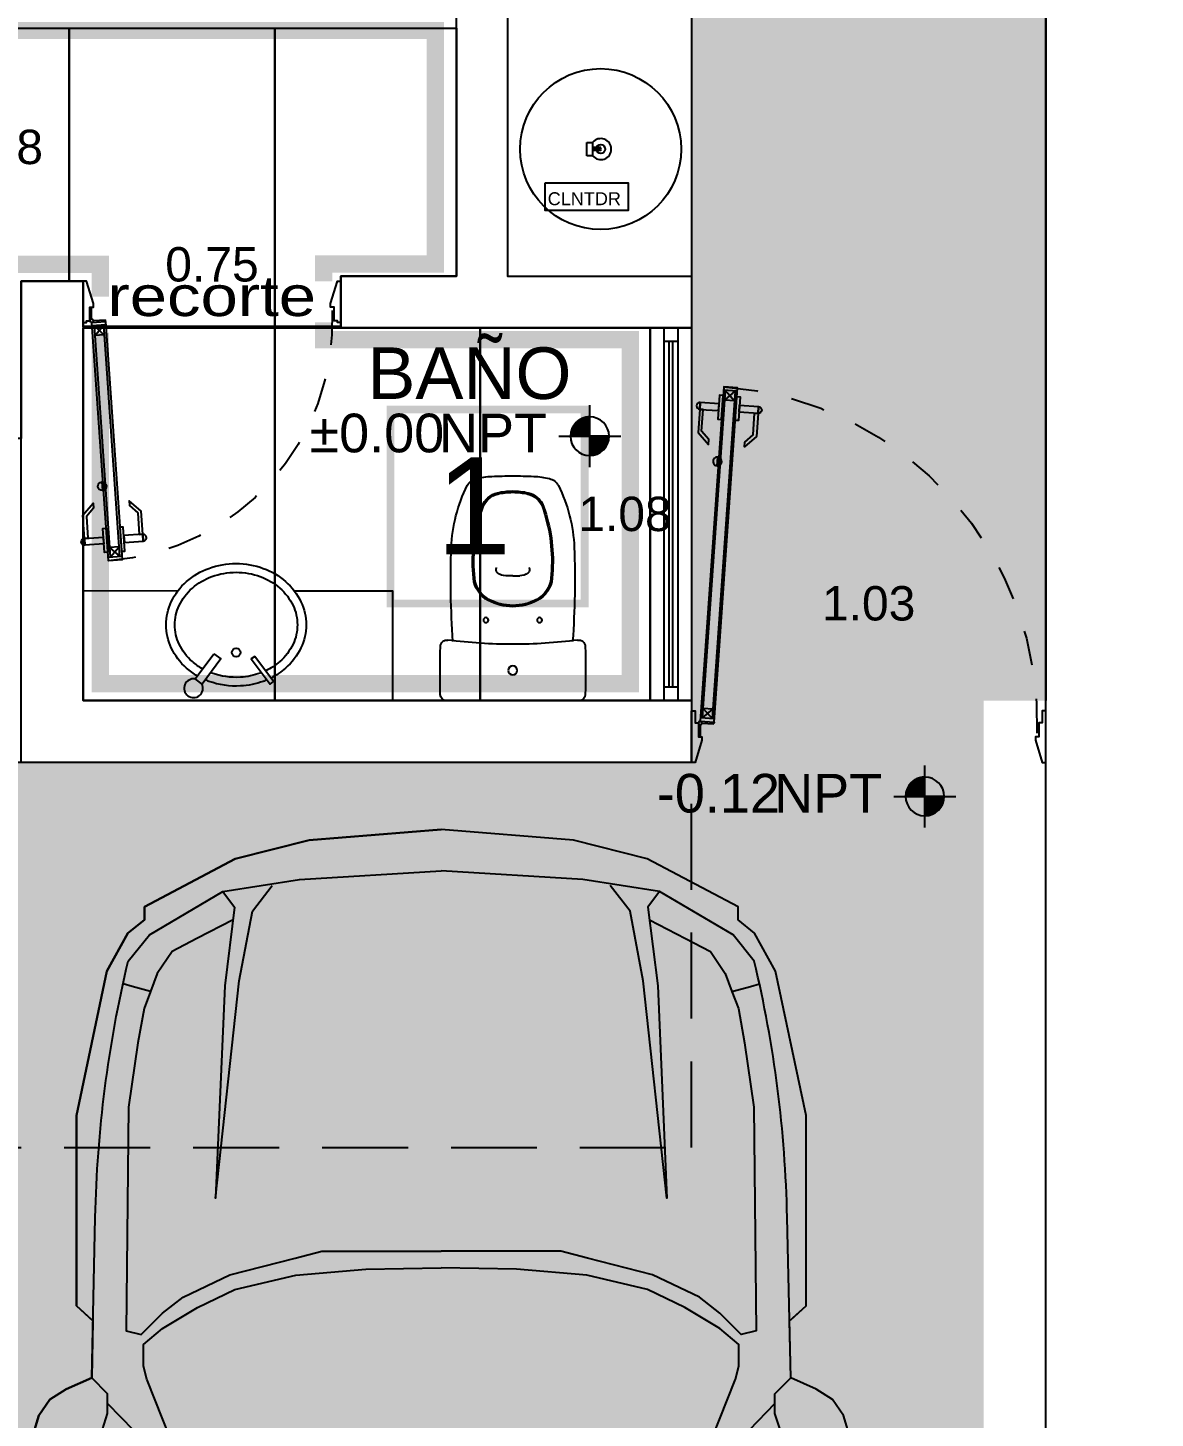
# Model space of a CAD drawing. Header units: metres. Extents: x 116 to 391, y -213 to 56.
# Drawn here: x 322.318 to 325.597, y -133.041 to -128.997 of the extents above; entities that cross this region are included whole.
import ezdxf
from ezdxf.enums import TextEntityAlignment as Align

# ---------------------------------------------------------------- set-up
doc = ezdxf.new("R2010")
doc.units = ezdxf.units.M
doc.header["$PDMODE"] = 35
doc.linetypes.add('AR-157$0$ACAD_ISO07W100', pattern=[3, 0, -3])
doc.linetypes.add('AR-157$0$DASHED2', pattern=[0.375, 0.25, -0.125])
for name, color, linetype in [('A-ACABADOS PISOS', 1, 'Continuous'), ('A-EXTERIOR', 8, 'Continuous'), ('A-PISO', 30, 'Continuous'), ('A-TEXTOS', 7, 'Continuous'), ('AR-157$0$A-AUTOS', 8, 'Continuous'), ('AR-157$0$A-DIM-VANOS', 8, 'Continuous'), ('AR-157$0$A-ESCALON', 8, 'Continuous'), ('AR-157$0$A-MUEBLES FIJOS', 8, 'Continuous'), ('AR-157$0$A-MUROS', 8, 'Continuous'), ('AR-157$0$A-PROY CERRAMIENTOS', 8, 'AR-157$0$DASHED2'), ('AR-157$0$A-PUERTAS', 8, 'Continuous'), ('AR-157$0$A-TABLAROCA', 8, 'Continuous'), ('AR-157$0$A-TEXTOS', 8, 'Continuous'), ('AR-157$0$A-VENTANAS', 8, 'Continuous'), ('AR-157$0$Ar-Niveles', 8, 'Continuous'), ('AR-157$0$Ar-Texto', 8, 'Continuous')]:
    doc.layers.add(name, color=color, linetype=linetype)
doc.layers.add('AR-157$0$Ar-Area', color=8, linetype='Continuous', plot=False)
doc.styles.add('AR-157$0$Anot_Arial', font='arial.ttf')
doc.styles.add('AR-157$0$Standard', font='arial.ttf')
doc.styles.get("Standard").update_dxf_attribs({"font": 'arial.ttf'})
doc.dimstyles.new('AR-157$0$VANOS', dxfattribs={"dimtxt": 0.1, "dimasz": 0.05, "dimexe": 0, "dimexo": 0, "dimgap": 0.03, "dimtad": 0, "dimtih": 1, "dimtoh": 1, "dimzin": 0, "dimdsep": 46, "dimtxsty": 'AR-157$0$Standard', "dimblk": 'AR-157$0$_Dot', "dimcen": 0.09, "dimse1": 1, "dimse2": 1, "dimsd1": 1, "dimsd2": 1, "dimclrd": 256, "dimclre": 256, "dimclrt": 256, "dimazin": 0, "dimtfac": 1, "dimtix": 1, "dimtofl": 0, "dimtmove": 2, "dimatfit": 3, "dimldrblk": 'AR-157$0$COTA', "dimfxl": 0, "dimtolj": 1, "dimtzin": 0, "dimlwd": 18, "dimarcsym": 0})
pattern_1 = [(0, (-2.923953, -1.1144057), (0, 0.0025), [])]

# ---------------------------------------------------------------- blocks, each defined once
blk = doc.blocks.new('*U655')
at = {"color": 0}
for p, q in [((-0.1326, 0.9375), (-0.0927, 0.9403)), ((-0.1246, 0.91), (-0.0967, 0.9119)), ((-0.0619, 0.0132), (-0.034, 0.0151)), ((-0.0659, -0.0152), (-0.026, -0.0124))]:
    blk.add_line(p, q, dxfattribs=at)
at = {"color": 8, "linetype": 'ByBlock'}
for p, q in [((-0.0808, 0.726), (-0.0818, 0.7399)), ((-0.0776, 0.7244), (-0.0788, 0.742))]:
    blk.add_line(p, q, dxfattribs=at)
at = {"color": 0}
blk.add_lwpolyline([(-0.0253, -0.0224), (-0.0253, -0.0224), (-0.0653, -0.0252), (-0.1333, 0.9475), (-0.0934, 0.9502)], close=True, dxfattribs=at)
for points in [[(-0.1266, 0.9379), (-0.06, -0.0148)], [(-0.0967, 0.9119), (-0.1266, 0.9379)], [(-0.0986, 0.9398), (-0.1246, 0.91)], [(-0.032, -0.0128), (-0.0986, 0.9398)], [(-1.03, 0.0076), (-1.02, 0.0076), (-1.02, -0.0274), (-1.01, -0.0274), (-1.01, -0.0674), (-1, -0.0674), (-1, -0.0674), (-1, -0.0774), (-1.02, -0.1424), (-1.03, -0.1424), (-1.03, 0.0076)], [(-0.032, -0.0128), (-0.0619, 0.0132)], [(-0.034, 0.0151), (-0.06, -0.0148)], [(0, 0.0076), (-0.01, 0.0076), (-0.01, -0.0274), (-0.02, -0.0274), (-0.02, -0.0674), (-0.03, -0.0674), (-0.03, -0.0674), (-0.03, -0.0774), (-0.01, -0.1424), (0, -0.1424), (0, 0.0076)], [(-0.0653, -0.0252), (-0.0649, -0.0302)], [(-0.03, -0.0277), (-0.0649, -0.0302)], [(-0.025, -0.0324), (-0.025, -0.0674)]]:
    blk.add_lwpolyline(points, dxfattribs=at)
at = {"color": 8}
for points in [[(-0.1932, 0.8731), (-0.1946, 0.893, 1)], [(-0.0236, 0.8849), (-0.025, 0.9049, -1)]]:
    blk.add_lwpolyline(points, format="xyb", close=True, dxfattribs=at)
for points in [[(-0.1398, 0.8969), (-0.1946, 0.893), (-0.1932, 0.8731), (-0.1384, 0.8769)], [(-0.1315, 0.9225), (-0.1415, 0.9218), (-0.1366, 0.852), (-0.1266, 0.8527)], [(-0.0916, 0.9253), (-0.0816, 0.926), (-0.0768, 0.8562), (-0.0867, 0.8555)], [(-0.0799, 0.9011), (-0.025, 0.9049), (-0.0236, 0.8849), (-0.0785, 0.8811)], [(-0.1932, 0.8731), (-0.1885, 0.8058), (-0.1538, 0.7756), (-0.1548, 0.7897), (-0.1788, 0.8106), (-0.1832, 0.8738)], [(-0.0236, 0.8849), (-0.0189, 0.8176), (-0.0491, 0.7829), (-0.0501, 0.797), (-0.0292, 0.821), (-0.0336, 0.8843)]]:
    blk.add_lwpolyline(points, close=True, dxfattribs=at)
at = {"color": 8, "linetype": 'ByBlock'}
blk.add_lwpolyline([(-0.0759, 0.7459), (-0.0757, 0.7428, 1), (-0.0744, 0.7241), (-0.0742, 0.7209, -1)], format="xyb", close=True, dxfattribs=at)
at = {"color": 0}
blk.add_lwpolyline([(-0.0742, 0.7209), (-0.0759, 0.7459, -1)], format="xyb", close=True, dxfattribs=at)
at = {"color": 0, "linetype": 'ByBlock'}
blk.add_lwpolyline([(-0.0742, 0.7209), (-0.0759, 0.7459, -1)], format="xyb", close=True, dxfattribs=at)
at = {"color": 0}
blk.add_circle((-0.025, -0.0274), 0.005, dxfattribs=at)
at = {"color": 0, "linetype": 'AR-157$0$ACAD_ISO07W100', "ltscale": 0.005}
blk.add_arc((-0.025, -0.0274), 0.98, 94, 182.4132, dxfattribs=at)
at = {"style": 'AR-157$0$Anot_Arial', "flags": 1}
for tag, p in [('ESPACIO', (-0.5412, 0.5853)), ('TOPE', (-0.5412, 0.5124)), ('TIPO', (-0.5412, 0.4329)), ('NUMERO', (-0.5412, 0.3583)), ('MATERIAL', (-0.5412, 0.2753))]:
    blk.add_attdef(tag, p, '', height=0.0625, dxfattribs=at)
blk = doc.blocks.new('*U568')
at = {"color": 0}
for points in [[(0, -0.02), (1.0849, -0.02), (1.0849, 0.02), (0, 0.02)], [(0, -0.02), (0.04, -0.02), (0.04, 0.02), (0, 0.02)], [(1.0849, 0.02), (1.0449, 0.02), (1.0449, -0.02), (1.0849, -0.02)]]:
    blk.add_lwpolyline(points, close=True, dxfattribs=at)
at = {"color": 8}
for points in [[(0.04, 0.005), (1.0449, 0.005)], [(0.04, -0.005), (1.0449, -0.005)]]:
    blk.add_lwpolyline(points, dxfattribs=at)
at = {"style": 'AR-157$0$Anot_Arial', "flags": 1}
for tag, p in [('ESPACIO', (0.1591, 0.4028)), ('TIPO', (0.1591, 0.3233)), ('NUMERO', (0.1591, 0.2487)), ('MATERIAL', (0.1591, 0.1668))]:
    blk.add_attdef(tag, p, '', height=0.0625, dxfattribs=at)
blk = doc.blocks.new('*U100')
at = {"color": 0}
for p, q in [((-0.0659, -0.0985), (-0.026, -0.1013)), ((-0.0619, -0.1268), (-0.034, -0.1288)), ((-0.1051, -0.7443), (-0.0772, -0.7463)), ((-0.113, -0.7718), (-0.0731, -0.7746))]:
    blk.add_line(p, q, dxfattribs=at)
at = {"color": 8, "linetype": 'ByBlock'}
for p, q in [((-0.0613, -0.5604), (-0.0623, -0.5743)), ((-0.058, -0.5587), (-0.0593, -0.5764))]:
    blk.add_line(p, q, dxfattribs=at)
at = {"color": 0}
for points in [[(-0.75, -0.0913), (-0.74, -0.0913), (-0.74, -0.0863), (-0.73, -0.0863), (-0.73, -0.0463), (-0.72, -0.0463), (-0.72, -0.0463), (-0.72, -0.0363), (-0.74, 0.0287), (-0.75, 0.0287), (-0.75, -0.0913)], [(0, -0.0913), (-0.01, -0.0913), (-0.01, -0.0863), (-0.02, -0.0863), (-0.02, -0.0463), (-0.03, -0.0463), (-0.03, -0.0463), (-0.03, -0.0363), (-0.01, 0.0287), (0, 0.0287), (0, -0.0913)], [(-0.025, -0.0813), (-0.025, -0.0463)], [(-0.107, -0.7723), (-0.06, -0.0989)], [(-0.032, -0.1009), (-0.0791, -0.7742)], [(-0.0653, -0.0885), (-0.0649, -0.0835)], [(-0.03, -0.086), (-0.0649, -0.0835)], [(-0.032, -0.1009), (-0.0619, -0.1268)], [(-0.034, -0.1288), (-0.06, -0.0989)], [(-0.0772, -0.7463), (-0.107, -0.7723)], [(-0.0791, -0.7742), (-0.1051, -0.7443)]]:
    blk.add_lwpolyline(points, dxfattribs=at)
blk.add_lwpolyline([(-0.0253, -0.0913), (-0.0253, -0.0913), (-0.0653, -0.0885), (-0.1137, -0.7818), (-0.0738, -0.7846)], close=True, dxfattribs=at)
at = {"color": 8, "linetype": 'ByBlock'}
blk.add_lwpolyline([(-0.0564, -0.5802), (-0.0562, -0.5771, -1), (-0.0549, -0.5584), (-0.0547, -0.5553, 1)], format="xyb", close=True, dxfattribs=at)
at = {"color": 0}
blk.add_lwpolyline([(-0.0547, -0.5553), (-0.0564, -0.5802, 1)], format="xyb", close=True, dxfattribs=at)
at = {"color": 0, "linetype": 'ByBlock'}
blk.add_lwpolyline([(-0.0547, -0.5553), (-0.0564, -0.5802, 1)], format="xyb", close=True, dxfattribs=at)
at = {"color": 8}
for points in [[(-0.1737, -0.7075), (-0.169, -0.6401), (-0.1343, -0.61), (-0.1353, -0.6241), (-0.1593, -0.645), (-0.1637, -0.7082)], [(-0.0041, -0.7193), (0.0006, -0.652), (-0.0296, -0.6173), (-0.0305, -0.6314), (-0.0097, -0.6554), (-0.0141, -0.7186)], [(-0.112, -0.7569), (-0.122, -0.7562), (-0.1171, -0.6864), (-0.1071, -0.6871)], [(-0.1202, -0.7312), (-0.1751, -0.7274), (-0.1737, -0.7075), (-0.1188, -0.7113)], [(-0.0721, -0.7597), (-0.0621, -0.7604), (-0.0572, -0.6905), (-0.0672, -0.6898)], [(-0.0604, -0.7354), (-0.0055, -0.7393), (-0.0041, -0.7193), (-0.059, -0.7155)]]:
    blk.add_lwpolyline(points, close=True, dxfattribs=at)
for points in [[(-0.1737, -0.7075), (-0.1751, -0.7274, -1)], [(-0.0041, -0.7193), (-0.0055, -0.7393, 1)]]:
    blk.add_lwpolyline(points, format="xyb", close=True, dxfattribs=at)
at = {"color": 0}
blk.add_circle((-0.025, -0.0863), 0.005, dxfattribs=at)
at = {"color": 0, "linetype": 'AR-157$0$ACAD_ISO07W100', "ltscale": 0.005}
blk.add_arc((-0.025, -0.0863), 0.7, 177.5868, 266, dxfattribs=at)
at = {"style": 'AR-157$0$Anot_Arial', "flags": 1}
for tag, p in [('ESPACIO', (-0.5412, 0.5853)), ('TOPE', (-0.5412, 0.5124)), ('TIPO', (-0.5412, 0.4329)), ('NUMERO', (-0.5412, 0.3583)), ('MATERIAL', (-0.5412, 0.2753))]:
    blk.add_attdef(tag, p, '', height=0.0625, dxfattribs=at)
blk = doc.blocks.new('AR-157$0$AR-01 (Planta Baja)$0$A$C032A3133')
for p, q in [((-0.0049, 0), (-0.0049, -0.0277)), ((0.0049, 0), (0.0049, -0.0277)), ((-0.0226, -0.0277), (0.0226, -0.0277)), ((-0.0226, -0.0471), (-0.0226, -0.0277)), ((0.0226, -0.0471), (-0.0226, -0.0471)), ((0, -0.0006), (0, -0.0277)), ((0.0226, -0.0277), (0.0226, -0.0471))]:
    blk.add_line(p, q)
for centre, radius in [((0, -0.0006), 0.2731), ((0, 0), 0.0153)]:
    blk.add_circle(centre, radius)
for centre, radius, start, end in [((0, 0), 0.0357, 309.2171, 230.7829), ((0, 0.0184), 0.019, 255.2284, 284.7716)]:
    blk.add_arc(centre, radius, start, end)
blk = doc.blocks.new('*U405')
at = {"layer": 'AR-157$0$Ar-Niveles'}
h = blk.add_hatch(dxfattribs=at)
h.set_pattern_fill('_USER', color=256, scale=0.0025, style=0, pattern_type=0)
h.set_pattern_definition(pattern_1)
h.paths.add_polyline_path([(-2.549, -0.364), (-2.549, -0.739), (-2.174, -0.739, 0.414214)])
h = blk.add_hatch(dxfattribs=at)
h.set_pattern_fill('_USER', color=256, scale=0.0025, style=0, pattern_type=0)
h.set_pattern_definition(pattern_1)
h.paths.add_polyline_path([(-2.549, -0.364), (-2.549, -0.739), (-2.174, -0.739, 0.414214)])
h = blk.add_hatch(dxfattribs=at)
h.set_pattern_fill('_USER', color=256, scale=0.0025, style=0, pattern_type=0)
h.set_pattern_definition([(0, (-2.923953, -1.1144057), (0, 0.0025), [])])
h.paths.add_polyline_path([(-2.549, -0.739), (-2.924, -0.739, 0.414214), (-2.549, -1.114)])
for p, q in [((-2.549, -1.339), (-2.549, -0.139)), ((-1.949, -0.739), (-3.149, -0.739))]:
    blk.add_line(p, q, dxfattribs=at)
blk.add_circle((-2.549, -0.739), 0.375, dxfattribs=at)
at = {"layer": 'AR-157$0$Ar-Area', "style": 'AR-157$0$Anot_Arial', "flags": 1}
blk.add_attdef('ESP_AREA', text='', height=0.75, dxfattribs=at).set_placement((0, -2.5), align=Align.BOTTOM_CENTER)
at = {"layer": 'AR-157$0$Ar-Niveles', "style": 'AR-157$0$Anot_Arial'}
for tag, p in [('NIV_TIPO', (-1.78, -1.052)), ('VAL_NIV', (0.283, -1.052))]:
    blk.add_attdef(tag, p, '', height=0.75, dxfattribs=at)
at = {"layer": 'AR-157$0$Ar-Texto', "style": 'AR-157$0$Anot_Arial'}
for tag, p in [('ID_ESP01', (0, 1.5)), ('ID_ESP02', (0, 0))]:
    blk.add_attdef(tag, text='', height=1, dxfattribs=at).set_placement(p, align=Align.BOTTOM_CENTER)
blk = doc.blocks.new('AR-157$0$GO-IN')
for p, q in [((-0.1971, 0), (0, 0)), ((0, 0), (0, 0)), ((0.1971, 0), (0, 0)), ((0, -0.372), (-0.0207, -0.372)), ((0, -0.372), (0.0207, -0.372))]:
    blk.add_line(p, q)
for centre, radius in [((0, -0.09), 0.0135), ((-0.08, -0.24), 0.0075), ((0.08, -0.24), 0.0075)]:
    blk.add_circle(centre, radius)
for centre, radius, start, end in [((2.285, -0.084), 2.502, 178.4999, 181.7705), ((-0.1971, -0.019), 0.019, 90, 178.4999), ((0.1971, -0.019), 0.019, 1.5001, 90), ((-2.285, -0.084), 2.502, 358.2295, 1.5001), ((-0.1958, -0.1607), 0.02, 181.7705, 277.4115), ((0.1958, -0.1607), 0.02, 262.5885, 358.2295), ((0, -1.666), 1.498, 90, 97.4115), ((2.315, -0.3602), 2.5, 175.7895, 182.2108), ((0, -1.666), 1.498, 82.5885, 90), ((-2.315, -0.3602), 2.5, 357.7892, 4.2105), ((0, -0.435), 0.155, 90, 118.1012), ((0, -0.435), 0.151, 90, 118.1012), ((0, -0.435), 0.155, 61.8988, 90), ((0, -0.435), 0.151, 61.8988, 90), ((-0.033, -0.3733), 0.085, 118.1012, 174.3336), ((-0.033, -0.3733), 0.081, 118.1012, 174.3336), ((0.033, -0.3733), 0.081, 5.6664, 61.8988), ((0.033, -0.3733), 0.085, 5.6664, 61.8988), ((0.38, -0.4142), 0.5, 174.3336, 196.4495), ((0.38, -0.4142), 0.496, 174.3336, 196.4495), ((-0.0207, -0.412), 0.04, 90, 128.2132), ((0.0207, -0.412), 0.04, 51.7868, 90), ((-0.38, -0.4142), 0.496, 343.5505, 5.6664), ((-0.38, -0.4142), 0.5, 343.5505, 5.6664), ((-0.038, -0.39), 0.012, 128.2132, 217.5723), ((0.038, -0.39), 0.012, 322.4277, 51.7868), ((0.2665, -0.4393), 0.45, 182.2108, 206.6241), ((-0.2665, -0.4393), 0.45, 333.3759, 357.7892), ((0.2649, -0.4482), 0.38, 196.4495, 200.1007), ((0.2649, -0.4482), 0.376, 196.4495, 200.1007), ((-0.031, -0.5565), 0.0649, 200.1007, 256.7352), ((-0.031, -0.5565), 0.0609, 200.1007, 256.7352), ((0.031, -0.5565), 0.0609, 283.2648, 339.8993), ((0.031, -0.5565), 0.0649, 283.2648, 339.8993), ((-0.2649, -0.4482), 0.376, 339.8993, 343.5505), ((-0.2649, -0.4482), 0.38, 339.8993, 343.5505), ((0, -0.425), 0.2, 256.7352, 270), ((0, -0.425), 0.196, 256.7352, 270), ((0, -0.425), 0.196, 270, 283.2648), ((0, -0.425), 0.2, 270, 283.2648), ((-0.1, -0.623), 0.04, 206.6241, 256.4771), ((-0.0509, -0.4188), 0.25, 256.477, 267.3481), ((0.0509, -0.4188), 0.25, 272.6519, 283.523), ((0.1, -0.623), 0.04, 283.5229, 333.3759), ((0, 0.68), 1.35, 267.3481, 270), ((0, 0.68), 1.35, 270, 272.6519)]:
    blk.add_arc(centre, radius, start, end)
blk = doc.blocks.new('AR-157$0$lav-1')
for points in [[(-0.1424, 0.1216, -0.047253), (-0.1159, 0.1584, -0.102819), (-0.0464, 0.211, -0.110985), (0.0326, 0.2287, -0.110985), (0.1115, 0.211, -0.102819), (0.1811, 0.1584, -0.093047), (0.2262, 0.082, -0.087147), (0.2426, -0.0113)], [(-0.1183, 0.1035, -0.0513), (-0.0933, 0.1387, -0.102819), (-0.0335, 0.1839, -0.110985), (0.0326, 0.1987, -0.110985), (0.0987, 0.1839, -0.102819), (0.1585, 0.1387, -0.093047), (0.198, 0.0718, -0.087147), (0.2126, -0.0113)], [(-0.177, -0.0263, -0.100978), (-0.1611, 0.082, -0.013878), (-0.1562, 0.0944, -0.013878)], [(-0.147, -0.0263, -0.102685), (-0.1328, 0.0718, -0.005142), (-0.1313, 0.0758, -0.005142)], [(-0.1562, -0.117, -0.013878), (-0.1611, -0.1045, -0.07335), (-0.177, -0.0263)], [(0.2426, -0.0113, -0.087147), (0.2262, -0.1045, -0.093047), (0.1811, -0.181, -0.102819), (0.1115, -0.2335, -0.110985), (0.0326, -0.2513, -0.110985), (-0.0464, -0.2335, -0.102819), (-0.1159, -0.181, -0.063055), (-0.1497, -0.1309, -0.063055)], [(-0.1313, -0.0984, -0.005142), (-0.1328, -0.0943, -0.071652), (-0.147, -0.0263)], [(0.2126, -0.0113, -0.087147), (0.198, -0.0943, -0.093047), (0.1585, -0.1612, -0.102819), (0.0987, -0.2064, -0.110985), (0.0326, -0.2213, -0.110985), (-0.0335, -0.2064, -0.102819), (-0.0933, -0.1612, -0.069422), (-0.1253, -0.1126, -0.069422)]]:
    blk.add_lwpolyline(points, format="xyb")
for points in [[(-0.0665, 0.0648), (-0.0845, 0.0407), (-0.1709, 0.1055), (-0.1529, 0.1295)], [(-0.0755, -0.0753), (-0.0845, -0.0633), (-0.1709, -0.128), (-0.1619, -0.14)]]:
    blk.add_lwpolyline(points, close=True)
blk.add_circle((-0.0624, -0.0113), 0.015)
blk.add_arc((-0.1847, 0.1346), 0.0322, 350.8313, 295.2918)
blk = doc.blocks.new('AR-157$0$suburban')
at = {"true_color": 0xffffff}
h = blk.add_hatch(color=7, dxfattribs=at)
edge = h.paths.add_edge_path()
edge.add_line((88.322, 355.7109), (88.3552, 355.7849))
edge.add_line((88.3552, 355.7849), (88.3849, 355.8329))
edge.add_line((88.3849, 355.8329), (88.4318, 355.8648))
edge.add_line((88.4318, 355.8648), (88.4731, 355.8775))
edge.add_line((88.4731, 355.8775), (88.4989, 355.8694))
edge.add_line((88.4989, 355.8694), (88.4989, 355.7546))
edge.add_line((88.4989, 355.7546), (88.4766, 355.7112))
edge.add_line((88.4766, 355.7112), (91.2189, 355.7095))
edge.add_line((91.2189, 355.7095), (91.2796, 355.7519))
edge.add_line((91.2796, 355.7519), (91.9946, 355.7519))
edge.add_line((91.9946, 355.7519), (92.0841, 355.7064))
edge.add_arc((92.1029, 355.4526), 0.2545, 1.4758, 94.2369, ccw=False)
edge.add_line((92.3573, 355.4592), (92.377, 354.6944))
edge.add_line((92.377, 354.6944), (92.3573, 353.9296))
edge.add_arc((92.1029, 353.9362), 0.2545, 265.7631, 358.5242, ccw=False)
edge.add_line((92.0841, 353.6824), (91.9946, 353.6369))
edge.add_line((91.9946, 353.6369), (91.2796, 353.6369))
edge.add_line((91.2796, 353.6369), (91.2189, 353.6793))
edge.add_line((91.2189, 353.6793), (88.4766, 353.6776))
edge.add_line((88.4766, 353.6776), (88.4989, 353.6342))
edge.add_line((88.4989, 353.6342), (88.4989, 353.5194))
edge.add_line((88.4989, 353.5194), (88.4731, 353.5113))
edge.add_line((88.4731, 353.5113), (88.4318, 353.524))
edge.add_line((88.4318, 353.524), (88.3849, 353.5559))
edge.add_line((88.3849, 353.5559), (88.3552, 353.6039))
edge.add_line((88.3552, 353.6039), (88.322, 353.6779))
edge.add_line((88.322, 353.6779), (88.1561, 353.6815))
edge.add_line((88.1561, 353.6815), (88.1128, 353.6332))
edge.add_line((88.1128, 353.6332), (87.5589, 353.6332))
edge.add_line((87.5589, 353.6332), (87.1391, 353.7218))
edge.add_line((87.1391, 353.7218), (87.0282, 353.7831))
edge.add_line((87.0282, 353.7831), (86.9893, 353.8311))
edge.add_line((86.9893, 353.8311), (86.9515, 353.8311))
edge.add_line((86.9515, 353.8311), (86.8123, 354.0951))
edge.add_line((86.8123, 354.0951), (86.7575, 354.3099))
edge.add_line((86.7575, 354.3099), (86.727, 354.6944))
edge.add_line((86.727, 354.6944), (86.7575, 355.0789))
edge.add_line((86.7575, 355.0789), (86.8123, 355.2937))
edge.add_line((86.8123, 355.2937), (86.9515, 355.5577))
edge.add_line((86.9515, 355.5577), (86.9893, 355.5577))
edge.add_line((86.9893, 355.5577), (87.0282, 355.6057))
edge.add_line((87.0282, 355.6057), (87.1391, 355.667))
edge.add_line((87.1391, 355.667), (87.5589, 355.7556))
edge.add_line((87.5589, 355.7556), (88.1128, 355.7556))
edge.add_line((88.1128, 355.7556), (88.1561, 355.7073))
edge.add_line((88.1561, 355.7073), (88.322, 355.7109))
for points in [[(88.4731, 353.5113), (88.4318, 353.524), (88.3849, 353.5559), (88.3552, 353.6039), (88.322, 353.6779), (88.1561, 353.6815), (88.1128, 353.6332), (87.5589, 353.6332), (87.1391, 353.7218), (87.0282, 353.7831), (86.9893, 353.8311), (86.9515, 353.8311), (86.8123, 354.0951), (86.7575, 354.3099), (86.727, 354.6944), (86.7575, 355.0789), (86.8123, 355.2937), (86.9515, 355.5577), (86.9893, 355.5577), (87.0282, 355.6057), (87.1391, 355.667), (87.5589, 355.7556), (88.1128, 355.7556), (88.1561, 355.7073), (88.322, 355.7109), (88.3552, 355.7849), (88.3849, 355.8329), (88.4318, 355.8648), (88.4731, 355.8775)], [(88.4766, 355.7112), (88.4989, 355.7546), (88.4989, 355.8694), (88.4731, 355.8775), (88.4318, 355.8648), (88.3849, 355.8329), (88.3552, 355.7849), (88.322, 355.7109)], [(88.1528, 355.7109), (88.1128, 355.7556), (87.5589, 355.7556), (87.1391, 355.667), (87.0282, 355.6057), (86.9893, 355.5577), (86.9515, 355.5577), (86.8123, 355.2937), (86.7575, 355.0789), (86.727, 354.6944)], [(88.3967, 355.665), (88.4738, 355.5899), (88.619, 355.4885), (88.7002, 355.4459), (88.8742, 355.4138), (89.4048, 355.4138), (89.4384, 355.4512), (89.4594, 355.5044), (89.4871, 355.5973), (89.5068, 355.663), (89.5068, 355.7105)], [(86.9897, 355.3), (87.0439, 355.4051), (87.0812, 355.4774), (87.1453, 355.5203), (87.198, 355.5401), (87.1831, 355.5938), (87.1758, 355.62)], [(87.198, 355.5401), (87.2477, 355.5589), (87.3471, 355.5769), (87.5341, 355.6037), (88.1847, 355.6104), (88.1955, 355.567), (88.1333, 355.5048), (88.0871, 355.4454), (88.0219, 355.3092), (87.9735, 355.1197), (87.9537, 355.042), (87.9537, 354.6944)], [(88.6676, 354.6944), (88.6783, 355.0014), (88.695, 355.1711), (88.7107, 355.2399), (88.7107, 355.3493), (88.6759, 355.3985), (88.6169, 355.435), (88.326, 355.5504), (88.2875, 355.5602), (88.2247, 355.5602), (88.1781, 355.5047), (88.1175, 355.4033), (88.0651, 355.2943), (88.0228, 355.1175), (88.0056, 354.9137), (88.0022, 354.6944)], [(86.9073, 355.3296), (86.9531, 355.2954), (87.1814, 355.3241), (87.7993, 355.3507), (87.1672, 355.2817), (86.9641, 355.2435), (86.8897, 355.186)], [(88.1528, 353.6779), (88.1128, 353.6332), (87.5589, 353.6332), (87.1391, 353.7218), (87.0282, 353.7831), (86.9893, 353.8311), (86.9515, 353.8311), (86.8123, 354.0951), (86.7575, 354.3099), (86.727, 354.6944)], [(87.198, 353.8487), (87.2477, 353.8299), (87.3471, 353.8119), (87.5341, 353.7851), (88.1847, 353.7784), (88.1955, 353.8218), (88.1333, 353.884), (88.0871, 353.9434), (88.0219, 354.0796), (87.9735, 354.2691), (87.9537, 354.3468), (87.9537, 354.6944)], [(88.6676, 354.6944), (88.6783, 354.3874), (88.695, 354.2177), (88.7107, 354.1489), (88.7107, 354.0395), (88.6759, 353.9903), (88.6169, 353.9538), (88.326, 353.8384), (88.2875, 353.8286), (88.2247, 353.8286), (88.1781, 353.8841), (88.1175, 353.9855), (88.0651, 354.0945), (88.0228, 354.2713), (88.0056, 354.4751), (88.0022, 354.6944)], [(86.9073, 354.0592), (86.9531, 354.0935), (87.1814, 354.0647), (87.7993, 354.0381), (87.1672, 354.1071), (86.9641, 354.1453), (86.8897, 354.2028)], [(86.9897, 354.0888), (87.0439, 353.9837), (87.0812, 353.9114), (87.1453, 353.8685), (87.198, 353.8487), (87.1831, 353.795), (87.1758, 353.7688)], [(88.3967, 353.7238), (88.4738, 353.7989), (88.619, 353.9003), (88.7002, 353.943), (88.8742, 353.975), (89.4048, 353.975), (89.4384, 353.9376), (89.4594, 353.8844), (89.4871, 353.7915), (89.5068, 353.7258), (89.5068, 353.6783)], [(88.4766, 353.6776), (88.4989, 353.6342), (88.4989, 353.5194), (88.4731, 353.5113), (88.4318, 353.524), (88.3849, 353.5559), (88.3552, 353.6039), (88.322, 353.6779)]]:
    blk.add_lwpolyline(points)
for points in [[(92.377, 354.6944), (92.3573, 355.4592, 0.4284), (92.0841, 355.7064), (91.9946, 355.7519), (91.2796, 355.7519), (91.2189, 355.7095), (88.4766, 355.7112), (88.4716, 355.6801), (88.4251, 355.6652), (88.3682, 355.6647), (88.322, 355.7109), (87.855, 355.7007, 0.052916), (87.11, 355.6051), (87.0332, 355.5431), (86.9073, 355.3296), (86.8722, 355.1067), (86.8468, 354.6944)], [(92.377, 354.6944), (92.3573, 353.9296, -0.4284), (92.0841, 353.6824), (91.9946, 353.6369), (91.2796, 353.6369), (91.2189, 353.6793), (88.4766, 353.6776), (88.4716, 353.7087), (88.4251, 353.7236), (88.3682, 353.7241), (88.322, 353.6779), (87.855, 353.6881, -0.052916), (87.11, 353.7837), (87.0332, 353.8457), (86.9073, 354.0592), (86.8722, 354.2821), (86.8468, 354.6944)]]:
    blk.add_lwpolyline(points, format="xyb")
blk = doc.blocks.new('*D414')
at = {"layer": 'Defpoints', "color": 0, "transparency": 16777216}
for p in [(322.226, -128.9541), (322.2983, -128.9541), (322.2983, -129.734)]:
    blk.add_point(p, dxfattribs=at)
at = {"layer": 'AR-157$0$A-DIM-VANOS', "transparency": 16777216, "insert": (322.226, -129.344), "char_height": 0.1, "attachment_point": 5, "style": 'AR-157$0$Standard'}
blk.add_mtext('\\A1;0.78', dxfattribs=at)
blk = doc.blocks.new('AR-157$0$_Dot')
at = {"color": 0, "linetype": 'ByBlock', "lineweight": -2}
blk.add_line((-0.5, 0), (-1, 0), dxfattribs=at)
at = {"color": 0, "linetype": 'ByBlock', "const_width": 0.5}
blk.add_lwpolyline([(-0.25, 0, 1), (0.25, 0, 1)], format="xyb", close=True, dxfattribs=at)
blk = doc.blocks.new('AR-157$0$COTA')
blk.add_line((-2.926, 0), (0, 0))
blk.add_lwpolyline([(-1.414, 0), (-1.414, -0.354), (0, -0.354), (0, 0)], close=True)
blk.add_solid([(-1.414, 0), (-1.414, -0.354), (0, 0), (0, -0.354)])
blk = doc.blocks.new('*D415')
at = {"layer": 'Defpoints', "color": 0, "transparency": 16777216}
for p in [(323.2283, -129.6855), (322.4783, -129.734), (323.2283, -129.734)]:
    blk.add_point(p, dxfattribs=at)
at = {"layer": 'AR-157$0$A-DIM-VANOS', "transparency": 16777216, "insert": (322.8533, -129.6855), "char_height": 0.1, "attachment_point": 5, "style": 'AR-157$0$Standard'}
blk.add_mtext('\\A1;0.75', dxfattribs=at)
blk = doc.blocks.new('*D423')
at = {"layer": 'Defpoints', "color": 0, "transparency": 16777216}
for p in [(324.0032, -129.8691), (324.1282, -129.8691), (324.1282, -130.9539)]:
    blk.add_point(p, dxfattribs=at)
at = {"layer": 'AR-157$0$A-DIM-VANOS', "transparency": 16777216, "insert": (324.0545, -130.4115), "char_height": 0.1, "attachment_point": 5, "style": 'AR-157$0$Standard'}
blk.add_mtext('\\A1;1.08', dxfattribs=at)
blk = doc.blocks.new('*D424')
at = {"layer": 'Defpoints', "color": 0, "transparency": 16777216}
for p in [(325.2781, -130.6715), (324.2482, -130.9539), (325.2781, -130.9539)]:
    blk.add_point(p, dxfattribs=at)
at = {"layer": 'AR-157$0$A-DIM-VANOS', "transparency": 16777216, "insert": (324.7631, -130.6715), "char_height": 0.1, "attachment_point": 5, "style": 'AR-157$0$Standard'}
blk.add_mtext('\\A1;1.03', dxfattribs=at)

msp = doc.modelspace()

# ---------------------------------------------------------------- hatches: boundary and pattern name
at = {"layer": 'A-EXTERIOR', "transparency": 33554559}
h = msp.add_hatch(dxfattribs=at)
h.set_pattern_fill('AR-CONC', color=256, scale=0.003)
h.paths.add_polyline_path([(319.5886, -131.0339), (319.5886, -137.1334), (325.0981, -137.1334), (325.0981, -130.9539), (325.2781, -130.9539), (325.2781, -120.7147), (324.2482, -120.7147), (324.2482, -131.1339), (320.5485, -131.1339), (320.5485, -131.0339)])

# ---------------------------------------------------------------- linework, layer by layer
at = {"layer": 'A-ACABADOS PISOS', "const_width": 0.0226}
msp.add_lwpolyline([(323.9371, -130.6716), (323.3723, -130.6716), (323.3723, -130.1068), (323.9371, -130.1068)], close=True, dxfattribs=at)
at = {"layer": 'A-PISO'}
for points in [[(319.5786, -131.0339), (319.5786, -137.1334), (325.2781, -137.1334), (325.2781, -130.9539), (325.2781, -130.9539), (325.2781, -120.6989), (324.2482, -120.6989), (324.2482, -131.1339), (320.5485, -131.1339), (320.5485, -131.0339)], [(319.5786, -131.0339), (319.5786, -137.1334), (325.2781, -137.1334), (325.2781, -130.9839), (325.2781, -130.9839), (325.2781, -120.6989), (324.2482, -120.6989), (324.2482, -131.1339), (320.5485, -131.1339), (320.5485, -131.0339)], [(322.2983, -130.1919), (321.8407, -130.1919), (321.8407, -128.9979), (322.4367, -128.9979), (322.4367, -129.734), (322.2983, -129.734)], [(322.4783, -129.8691), (323.0347, -129.8691), (323.0347, -130.9539), (322.4783, -130.9539)], [(323.0367, -129.8691), (323.6326, -129.8691), (323.6326, -130.9539), (323.0367, -130.9539)], [(324.1282, -130.9539), (323.6346, -130.9539), (323.6346, -129.8691), (324.1282, -129.8691)]]:
    msp.add_lwpolyline(points, close=True, dxfattribs=at)
at = {"layer": 'A-PISO', "const_width": 0.05}
for points in [[(321.192, -126.6546), (320.9581, -126.6546), (320.9581, -129.0046), (323.5027, -129.0046), (323.5027, -129.684), (323.1783, -129.684), (323.1783, -129.734)], [(322.5288, -129.7787), (322.5288, -129.6846), (322.2488, -129.6846), (322.2488, -131.0439)], [(323.1783, -129.854), (323.1783, -129.904), (324.0701, -129.904), (324.0701, -130.9046), (322.5288, -130.9046), (322.5288, -129.8833)]]:
    msp.add_lwpolyline(points, dxfattribs=at)
at = {"layer": 'A-PISO'}
for points in [[(322.4387, -129.734), (322.4387, -128.9979), (323.0347, -128.9979), (323.0347, -129.8671), (322.4783, -129.8671), (322.4783, -129.734), (322.4387, -129.734)], [(323.0367, -129.8671), (323.0367, -128.9979), (323.5642, -128.9979), (323.5642, -129.7191), (323.2283, -129.7191), (323.2283, -129.8671), (323.0367, -129.8671)]]:
    msp.add_lwpolyline(points, dxfattribs=at)
at = {"layer": 'A-PISO', "color": 1, "ltscale": 100, "const_width": 0.01}
msp.add_lwpolyline([(323.2283, -129.8671), (322.4783, -129.8671)], dxfattribs=at)
at = {"layer": 'A-PISO'}
msp.add_circle((327.3705, -149.1639), 63.4551, dxfattribs=at)
at = {"layer": 'AR-157$0$A-ESCALON'}
for points in [[(325.2781, -119.2848), (325.2781, -130.9539)], [(324.2482, -128.9541), (324.2482, -129.734)]]:
    msp.add_lwpolyline(points, dxfattribs=at)
at = {"layer": 'AR-157$0$A-MUEBLES FIJOS'}
msp.add_lwpolyline([(323.8223, -129.4475), (324.064, -129.4475), (324.064, -129.5281), (323.8223, -129.5281)], close=True, dxfattribs=at)
for points in [[(322.4783, -130.6339), (322.4783, -130.6339), (322.7545, -130.6343)], [(323.0928, -130.6347), (323.3783, -130.6347), (323.3783, -130.9539)]]:
    msp.add_lwpolyline(points, dxfattribs=at)
at = {"layer": 'AR-157$0$A-MUROS'}
msp.add_lwpolyline([(322.4783, -129.734), (322.4783, -130.9539), (324.2482, -130.9539), (324.2482, -131.1339), (322.2983, -131.1339), (322.2983, -129.734)], close=True, dxfattribs=at)
at = {"layer": 'AR-157$0$A-PROY CERRAMIENTOS'}
msp.add_lwpolyline([(320.5485, -131.1339), (320.5485, -132.2538), (324.2482, -132.2538), (324.2482, -131.1339)], dxfattribs=at)
at = {"layer": 'AR-157$0$A-TABLAROCA'}
msp.add_lwpolyline([(324.2482, -129.8691), (323.2283, -129.8691), (323.2283, -129.7191), (323.5642, -129.7191), (323.5642, -128.9541), (323.7132, -128.9541), (323.7132, -129.7191), (324.2482, -129.7191), (324.2482, -129.8691)], dxfattribs=at)
msp.add_lwpolyline([(324.2482, -130.9539), (324.1282, -130.9539), (324.1282, -129.8691), (324.2482, -129.8691)], close=True, dxfattribs=at)

# ---------------------------------------------------------------- block references
at = {"layer": 'AR-157$0$A-AUTOS', "xscale": -0.9999206197906486, "yscale": 0.9999206197906486, "zscale": 0.9999206197906486, "rotation": 90}
msp.add_blockref('AR-157$0$suburban', (678.1863, -44.6089), dxfattribs=at)
at = {"layer": 'AR-157$0$A-MUEBLES FIJOS'}
for name, p, xscale, yscale, zscale, rotation in [('AR-157$0$AR-01 (Planta Baja)$0$A$C032A3133', (323.9841, -129.3497), 0.8570473816269875, 0.8570473816269875, 0.8570473816269875, 269.9999999999999), ('AR-157$0$GO-IN', (323.7282, -130.9539), -0.9757113545099649, 0.9757113545099649, 0.9757113545099649, 180)]:
    msp.add_blockref(name, p, dxfattribs=dict(at, xscale=xscale, yscale=yscale, zscale=zscale, rotation=rotation))
at = {"layer": 'AR-157$0$A-MUEBLES FIJOS', "extrusion": (0, 0, -1), "xscale": -0.8485828113474692, "yscale": 0.8485828113474692, "zscale": -0.8485828113474692, "rotation": 270}
msp.add_blockref('AR-157$0$lav-1', (-322.9139, -130.7611), dxfattribs=at)
at = {"layer": 'AR-157$0$A-PUERTAS', "ltscale": 0.18, "xscale": -0.9999206197906486, "yscale": 0.9999206197906486, "zscale": 0.9999206197906486}
for name, p in [('*U100', (322.4783, -129.7627)), ('*U655', (324.2482, -130.9915))]:
    msp.add_blockref(name, p, dxfattribs=at)
at = {"layer": 'AR-157$0$A-TEXTOS'}
ref = msp.add_blockref('*U405', (323.5697, -130.0739), dxfattribs=dict(at, xscale=-0.1499880929685973, yscale=0.1499880929685973, zscale=0.1499880929685973))
ref.add_attrib('ID_ESP02', 'BAÑO', dxfattribs={"layer": 'AR-157$0$Ar-Texto', "height": 0.14999, "rotation": 0, "style": 'AR-157$0$Standard'}).set_placement((323.602, -130.1214), align=Align.BOTTOM_CENTER)
ref.add_attrib('NIV_TIPO', 'NPT', (323.5136, -130.2317), dxfattribs={"layer": 'AR-157$0$Ar-Niveles', "height": 0.11249, "style": 'AR-157$0$Anot_Arial'})
ref.add_attrib('VAL_NIV', '%%p0.00', (323.1368, -130.2317), dxfattribs={"layer": 'AR-157$0$Ar-Niveles', "height": 0.11249, "style": 'AR-157$0$Anot_Arial'})
ref = msp.add_blockref('*U405', (324.5443, -131.1217), dxfattribs=dict(at, xscale=-0.1499880929685973, yscale=0.1499880929685973, zscale=0.1499880929685973))
ref.add_attrib('NIV_TIPO', 'NPT', (324.4882, -131.2795), dxfattribs={"layer": 'AR-157$0$Ar-Niveles', "height": 0.11249, "style": 'AR-157$0$Anot_Arial'})
ref.add_attrib('VAL_NIV', '-0.12', (324.1471, -131.2795), dxfattribs={"layer": 'AR-157$0$Ar-Niveles', "height": 0.11249, "style": 'AR-157$0$Anot_Arial'})
at = {"layer": 'AR-157$0$A-VENTANAS', "ltscale": 0.18, "xscale": -0.9999206197906486, "yscale": 0.9999206197906486, "zscale": 0.9999206197906486, "rotation": 270}
msp.add_blockref('*U568', (324.1882, -130.9539), dxfattribs=at)

# ---------------------------------------------------------------- texts
at = {"layer": 'A-ACABADOS PISOS', "insert": (323.724, -130.2463), "char_height": 0.2824, "attachment_point": 3}
msp.add_mtext_dynamic_manual_height_columns('1', width=0.258238, gutter_width=0.8066, heights=[0], dxfattribs=at)
at = {"layer": 'A-TEXTOS', "color": 1, "width": 1.2}
msp.add_text('recorte', height=0.11631, dxfattribs=at).set_placement((322.5492, -129.8353))
at = {"layer": 'AR-157$0$A-MUEBLES FIJOS', "style": 'AR-157$0$Standard'}
msp.add_text('CLNTDR', height=0.0376, dxfattribs=at).set_placement((323.8297, -129.5128))

# ---------------------------------------------------------------- dimensions: what is measured, and where the dimension line sits
at = {"layer": 'AR-157$0$A-DIM-VANOS'}
for base, p1, p2, angle, picture, middle in [((322.226, -128.9541), (322.2983, -129.734), (322.2983, -128.9541), 90, '*D414', (322.226, -129.344)), ((323.2283, -129.6855), (322.4783, -129.734), (323.2283, -129.734), 180, '*D415', (322.8533, -129.6855)), ((325.2781, -130.6715), (324.2482, -130.9539), (325.2781, -130.9539), 180, '*D424', (324.7631, -130.6715))]:
    dim = msp.add_linear_dim(base=base, p1=p1, p2=p2, angle=angle, dimstyle='AR-157$0$VANOS', dxfattribs=at)
    dim.commit()
    dim.dimension.update_dxf_attribs({"geometry": picture, "text_midpoint": middle})
dim = msp.add_linear_dim(base=(324.0032, -129.8691), p1=(324.1282, -130.9539), p2=(324.1282, -129.8691), angle=90, dimstyle='AR-157$0$VANOS', dxfattribs=at)
dim.commit()
dim.dimension.update_dxf_attribs({"geometry": '*D423', "text_midpoint": (324.0545, -130.4115), "dimtype": 160})

doc.saveas('drawing.dxf')
